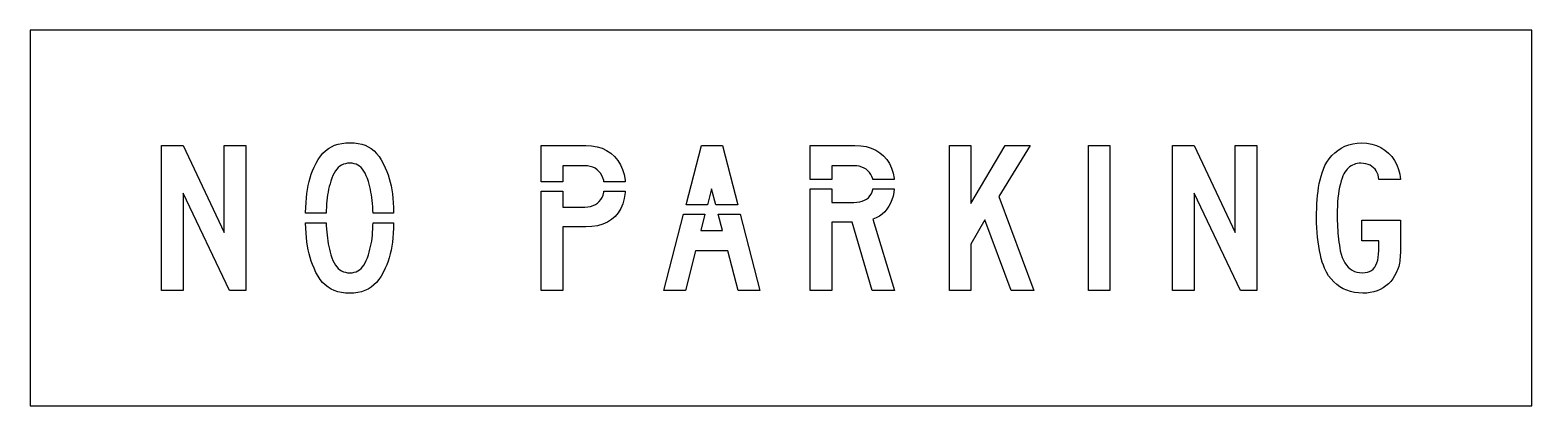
# Model space of a CAD drawing. Extents: x 0 to 80, y 0 to 20.
import ezdxf

# ---------------------------------------------------------------- set-up
doc = ezdxf.new("R2010")
doc.units = 0
doc.layers.add('CUT', color=7, linetype='Continuous')
doc.layers.add('OUTSIDE', color=1, linetype='Continuous')

msp = doc.modelspace()

# ---------------------------------------------------------------- linework, layer by layer
at = {"layer": 'CUT'}
for points in [[(7.0087, 6.1353), (7.0087, 13.8647), (8.1591, 13.8647), (10.3487, 9.2271), (10.3487, 13.8647), (11.4999, 13.8647), (11.4999, 6.1353), (10.6295, 6.1353), (8.1591, 11.3156), (8.1591, 6.1353)], [(18.2092, 11.0883), (18.186, 11.2359), (18.1596, 11.3797), (18.13, 11.5204), (18.0964, 11.6587), (18.0596, 11.7979), (18.0196, 11.9393), (17.9676, 12.1009), (17.9116, 12.247), (17.85, 12.3776), (17.7836, 12.4935), (17.7116, 12.5948), (17.6332, 12.6814), (17.55, 12.754), (17.4604, 12.8128), (17.3644, 12.8584), (17.262, 12.89), (17.1524, 12.9094), (17.0372, 12.9156), (16.9148, 12.9094), (16.8004, 12.89), (16.6932, 12.8584), (16.594, 12.8143), (16.5012, 12.7563), (16.4156, 12.6852), (16.3364, 12.6002), (16.2636, 12.502), (16.1964, 12.3892), (16.134, 12.2624), (16.078, 12.1217), (16.026, 11.9664), (15.9804, 11.8187), (15.9396, 11.6727), (15.9044, 11.5273), (15.8732, 11.3805), (15.8476, 11.2313), (15.826, 11.0783), (15.8092, 10.919), (15.7956, 10.7529), (15.786, 10.5782), (15.7788, 10.3927), (15.7759, 10.251), (14.6808, 10.251), (14.6812, 10.2976), (14.6892, 10.5666), (14.702, 10.8224), (14.7204, 11.0651), (14.746, 11.297), (14.7772, 11.5188), (14.8156, 11.7314), (14.862, 11.9362), (14.9156, 12.1341), (14.978, 12.3266), (15.0484, 12.5144), (15.1284, 12.6984), (15.2364, 12.9179), (15.3516, 13.115), (15.474, 13.2912), (15.6044, 13.4458), (15.7436, 13.5803), (15.8932, 13.6955), (16.0532, 13.7905), (16.2236, 13.8678), (16.4068, 13.9266), (16.6028, 13.9683), (16.8132, 13.9923), (17.0372, 14), (17.2612, 13.9923), (17.4708, 13.9675), (17.666, 13.9258), (17.8492, 13.8671), (18.0188, 13.789), (18.1772, 13.6916), (18.3244, 13.5749), (18.4612, 13.4381), (18.5884, 13.2796), (18.706, 13.0995), (18.8156, 12.897), (18.918, 12.6713), (18.9972, 12.4819), (19.0676, 12.2918), (19.13, 12.1001), (19.1836, 11.9038), (19.23, 11.7028), (19.2684, 11.4949), (19.3004, 11.2785), (19.3252, 11.052), (19.3436, 10.8139), (19.3572, 10.5627), (19.3644, 10.296), (19.3648, 10.251), (18.2693, 10.251), (18.2652, 10.4182), (18.2564, 10.6006), (18.2436, 10.7722), (18.2284, 10.9337)], [(30.3849, 12.3799), (30.3009, 12.4819), (30.2033, 12.5693), (30.0937, 12.6435), (29.9729, 12.7022), (29.8409, 12.7447), (29.7001, 12.771), (29.5497, 12.7795), (28.3705, 12.7795), (28.3705, 11.9322), (27.2201, 11.9322), (27.2201, 13.8647), (29.6057, 13.8647), (29.9129, 13.847), (30.2001, 13.7944), (30.4673, 13.7086), (30.7129, 13.5919), (30.9353, 13.4443), (31.1321, 13.268), (31.3033, 13.0647), (31.4457, 12.8359), (31.5601, 12.5832), (31.6425, 12.308), (31.6937, 12.0112), (31.6981, 11.9322), (30.5661, 11.9322), (30.5545, 12.0012), (30.5129, 12.1395), (30.4561, 12.2655)], [(36.8839, 13.8647), (37.7002, 10.6985), (36.5225, 10.6985), (36.2943, 11.5598), (36.0768, 10.6985), (34.9444, 10.6985), (35.7607, 13.8647)], [(44.6316, 12.5152), (44.534, 12.594), (44.4244, 12.6597), (44.3036, 12.7115), (44.1716, 12.7494), (44.0308, 12.7718), (43.8804, 12.7795), (42.7012, 12.7795), (42.7012, 12.0543), (41.5508, 12.0543), (41.5508, 13.8647), (43.9364, 13.8647), (44.2436, 13.8477), (44.5308, 13.799), (44.798, 13.7179), (45.0436, 13.6073), (45.266, 13.4682), (45.4628, 13.302), (45.634, 13.1096), (45.7764, 12.8924), (45.8908, 12.652), (45.9732, 12.3892), (46.0244, 12.1063), (46.0274, 12.0543), (44.8905, 12.0543), (44.8852, 12.0831), (44.8436, 12.2075), (44.7868, 12.3219), (44.7156, 12.4247)], [(48.9689, 6.1353), (48.9689, 13.8647), (50.1193, 13.8647), (50.1193, 10.7729), (51.9441, 13.8647), (53.2633, 13.8647), (51.6073, 11.1525), (53.4601, 6.1353), (52.2529, 6.1353), (50.8497, 9.9049), (50.1193, 8.6033), (50.1193, 6.1353)], [(56.3871, 6.1353), (56.3871, 13.8647), (57.5095, 13.8647), (57.5095, 6.1353)], [(60.858, 13.8647), (62.0084, 13.8647), (64.198, 9.2271), (64.198, 13.8647), (65.3492, 13.8647), (65.3492, 6.1353), (64.4788, 6.1353), (62.0084, 11.3156), (62.0084, 6.1353), (60.858, 6.1353)], [(72.9585, 7.6974), (72.9425, 7.6), (72.9233, 7.5072), (72.9001, 7.4184), (72.8729, 7.3318), (72.8417, 7.2483), (72.8065, 7.1656), (72.7673, 7.0844), (72.6825, 6.9206), (72.5849, 6.7691), (72.4745, 6.6292), (72.3521, 6.5016), (72.2177, 6.388), (72.0721, 6.2875), (71.9161, 6.2017), (71.7505, 6.1306), (71.5745, 6.0742), (71.3905, 6.0332), (71.1985, 6.0077), (70.9985, 6), (70.7649, 6.0093), (70.5425, 6.0379), (70.3313, 6.085), (70.1305, 6.1515), (69.9409, 6.2357), (69.7633, 6.3386), (69.5977, 6.4599), (69.4433, 6.5983), (69.3009, 6.7552), (69.1713, 6.9291), (69.0537, 7.12), (68.9497, 7.3287), (68.8881, 7.4817), (68.8305, 7.6533), (68.7769, 7.8427), (68.7281, 8.0475), (68.6833, 8.2655), (68.6441, 8.4951), (68.6097, 8.7331), (68.5817, 8.9782), (68.5585, 9.2278), (68.5417, 9.4806), (68.5321, 9.7341), (68.5281, 9.9861), (68.5305, 10.2512), (68.5361, 10.5055), (68.5457, 10.7482), (68.5609, 10.9809), (68.5801, 11.205), (68.6057, 11.4207), (68.6369, 11.6286), (68.6737, 11.8303), (68.7177, 12.0267), (68.7689, 12.2184), (68.8273, 12.4054), (68.8929, 12.5901), (68.9745, 12.7888), (69.0761, 12.9774), (69.1969, 13.1536), (69.3361, 13.3175), (69.4913, 13.4667), (69.6617, 13.6004), (69.8457, 13.7171), (70.0409, 13.8153), (70.2473, 13.8941), (70.4625, 13.9521), (70.6849, 13.9884), (70.9145, 14), (71.1961, 13.9838), (71.4641, 13.9351), (71.7161, 13.8555), (71.9521, 13.7472), (72.1681, 13.612), (72.3633, 13.4512), (72.5361, 13.2665), (72.6841, 13.0601), (72.8049, 12.8336), (72.8977, 12.5878), (72.9609, 12.325), (72.9913, 12.0475), (71.8409, 12.0475), (71.8265, 12.1728), (71.7993, 12.291), (71.7585, 12.4008), (71.7057, 12.502), (71.6401, 12.5932), (71.5633, 12.6752), (71.4753, 12.7455), (71.3769, 12.805), (71.2681, 12.8522), (71.1497, 12.887), (71.0225, 12.9086), (70.8865, 12.9156), (70.7897, 12.9117), (70.6969, 12.8993), (70.6081, 12.88), (70.5225, 12.8522), (70.4409, 12.8166), (70.3633, 12.7733), (70.2897, 12.7215), (70.2209, 12.662), (70.1561, 12.5948), (70.0953, 12.5198), (70.0393, 12.4371), (69.9881, 12.3459), (69.9337, 12.2408), (69.8833, 12.1171), (69.8361, 11.9764), (69.7937, 11.8195), (69.7553, 11.6487), (69.7217, 11.4647), (69.6921, 11.2692), (69.6681, 11.0643), (69.6489, 10.851), (69.6345, 10.6307), (69.6257, 10.4058), (69.6233, 10.1762), (69.6241, 10.0131), (69.6281, 9.8493), (69.6337, 9.6846), (69.6417, 9.52), (69.6521, 9.3561), (69.6649, 9.193), (69.6801, 9.0307), (69.6977, 8.8707), (69.7177, 8.7115), (69.7401, 8.5554), (69.7649, 8.4015), (69.7913, 8.2508), (69.8385, 8.0684), (69.8945, 7.9007), (69.9601, 7.7484), (70.0345, 7.6108), (70.1193, 7.4887), (70.2129, 7.3828), (70.3153, 7.2924), (70.4281, 7.2182), (70.5497, 7.1602), (70.6801, 7.1185), (70.8209, 7.0929), (70.9705, 7.0844), (71.1113, 7.0922), (71.2393, 7.1161), (71.3553, 7.1563), (71.4577, 7.2128), (71.5481, 7.2862), (71.6265, 7.3758), (71.6921, 7.4825), (71.7457, 7.607), (71.7873, 7.7484), (71.8169, 7.9069), (71.8345, 8.0831), (71.8409, 8.2779), (71.8409, 8.7934), (70.9425, 8.7934), (70.9425, 9.8779), (72.9913, 9.8779), (72.9913, 8.2779), (72.9905, 8.1465), (72.9865, 8.0236), (72.9801, 7.9084), (72.9705, 7.7994)], [(30.7505, 9.7743), (30.5033, 9.6661), (30.2297, 9.588), (29.9305, 9.5409), (29.6057, 9.5254), (28.3705, 9.5254), (28.3705, 6.1353), (27.2201, 6.1353), (27.2201, 11.4302), (28.3705, 11.4302), (28.3705, 10.5828), (29.5497, 10.5828), (29.7113, 10.5913), (29.8609, 10.6168), (29.9961, 10.6578), (30.1185, 10.715), (30.2273, 10.7869), (30.3217, 10.875), (30.4025, 10.977), (30.4689, 11.0937), (30.5209, 11.2236), (30.5585, 11.3681), (30.5674, 11.4302), (31.6988, 11.4302), (31.6953, 11.3557), (31.6489, 11.045), (31.5713, 10.7614), (31.4649, 10.5055), (31.3289, 10.279), (31.1641, 10.0812), (30.9705, 9.9134)], [(42.7012, 10.8271), (43.8804, 10.8271), (44.042, 10.8348), (44.1916, 10.8564), (44.3268, 10.892), (44.4492, 10.9414), (44.558, 11.0048), (44.6524, 11.0814), (44.7332, 11.171), (44.7996, 11.273), (44.8516, 11.3882), (44.8892, 11.515), (44.8952, 11.5523), (46.031, 11.5523), (46.0092, 11.3635), (45.9684, 11.1602), (45.9116, 10.9685), (45.8388, 10.79), (45.7508, 10.6238), (45.646, 10.4715), (45.526, 10.3331), (45.3908, 10.2095), (45.2396, 10.1013), (45.0724, 10.0085), (44.8908, 9.932), (46.042, 6.1353), (44.8628, 6.1353), (43.7964, 9.7697), (42.7012, 9.7697), (42.7012, 6.1353), (41.5508, 6.1353), (41.5508, 11.5523), (42.7012, 11.5523)], [(19.23, 8.2871), (19.1836, 8.0846), (19.13, 7.8891), (19.0676, 7.6989), (18.9972, 7.5127), (18.918, 7.3287), (18.8156, 7.1084), (18.7044, 6.9098), (18.5844, 6.732), (18.4548, 6.5743), (18.3156, 6.4367), (18.1668, 6.3185), (18.0068, 6.2195), (17.8364, 6.1391), (17.6548, 6.0773), (17.4612, 6.034), (17.2548, 6.0085), (17.0372, 6), (16.806, 6.0085), (16.5916, 6.034), (16.3916, 6.0773), (16.2052, 6.1391), (16.0324, 6.2195), (15.8724, 6.3185), (15.7236, 6.4367), (15.5852, 6.5743), (15.458, 6.732), (15.3396, 6.9098), (15.23, 7.1084), (15.1284, 7.3287), (15.0484, 7.5181), (14.978, 7.7082), (14.9156, 7.9007), (14.862, 8.097), (14.8156, 8.2987), (14.7772, 8.5082), (14.746, 8.727), (14.7204, 8.9557), (14.702, 9.1977), (14.6892, 9.4528), (14.6812, 9.7248), (14.681, 9.749), (15.7765, 9.749), (15.7804, 9.5934), (15.7892, 9.4141), (15.802, 9.2448), (15.818, 9.0841), (15.8372, 8.9287), (15.8596, 8.778), (15.886, 8.6303), (15.9156, 8.4835), (15.9492, 8.3366), (15.986, 8.1874), (16.026, 8.0336), (16.078, 7.8783), (16.134, 7.7376), (16.1964, 7.6108), (16.2636, 7.498), (16.3364, 7.3998), (16.4156, 7.3148), (16.5012, 7.2437), (16.594, 7.1857), (16.6932, 7.1416), (16.8004, 7.11), (16.9148, 7.0906), (17.0372, 7.0844), (17.1524, 7.0906), (17.262, 7.11), (17.3644, 7.1416), (17.4604, 7.1857), (17.55, 7.2437), (17.6332, 7.3148), (17.7116, 7.3998), (17.7836, 7.498), (17.85, 7.6108), (17.9116, 7.7376), (17.9676, 7.8783), (18.0196, 8.0336), (18.066, 8.1867), (18.106, 8.3351), (18.142, 8.4804), (18.1724, 8.6257), (18.198, 8.7718), (18.2196, 8.9217), (18.2364, 9.0779), (18.25, 9.241), (18.2604, 9.4141), (18.2668, 9.5996), (18.2698, 9.749), (19.3646, 9.749), (19.3644, 9.7241), (19.3572, 9.4512), (19.3436, 9.1938), (19.3252, 8.9496), (19.3004, 8.7185), (19.2684, 8.4982)], [(35.7327, 9.3353), (36.8839, 9.3353), (36.6556, 10.1965), (37.8296, 10.1965), (38.8767, 6.1353), (37.7255, 6.1353), (37.1639, 8.2508), (35.4519, 8.2508), (34.9183, 6.1353), (33.7679, 6.1353), (34.8149, 10.1965), (35.9501, 10.1965)]]:
    msp.add_lwpolyline(points, close=True, dxfattribs=at)
at = {"layer": 'OUTSIDE'}
msp.add_lwpolyline([(0, 0), (80, 0), (80, 20), (0, 20)], close=True, dxfattribs=at)

doc.saveas('drawing.dxf')
